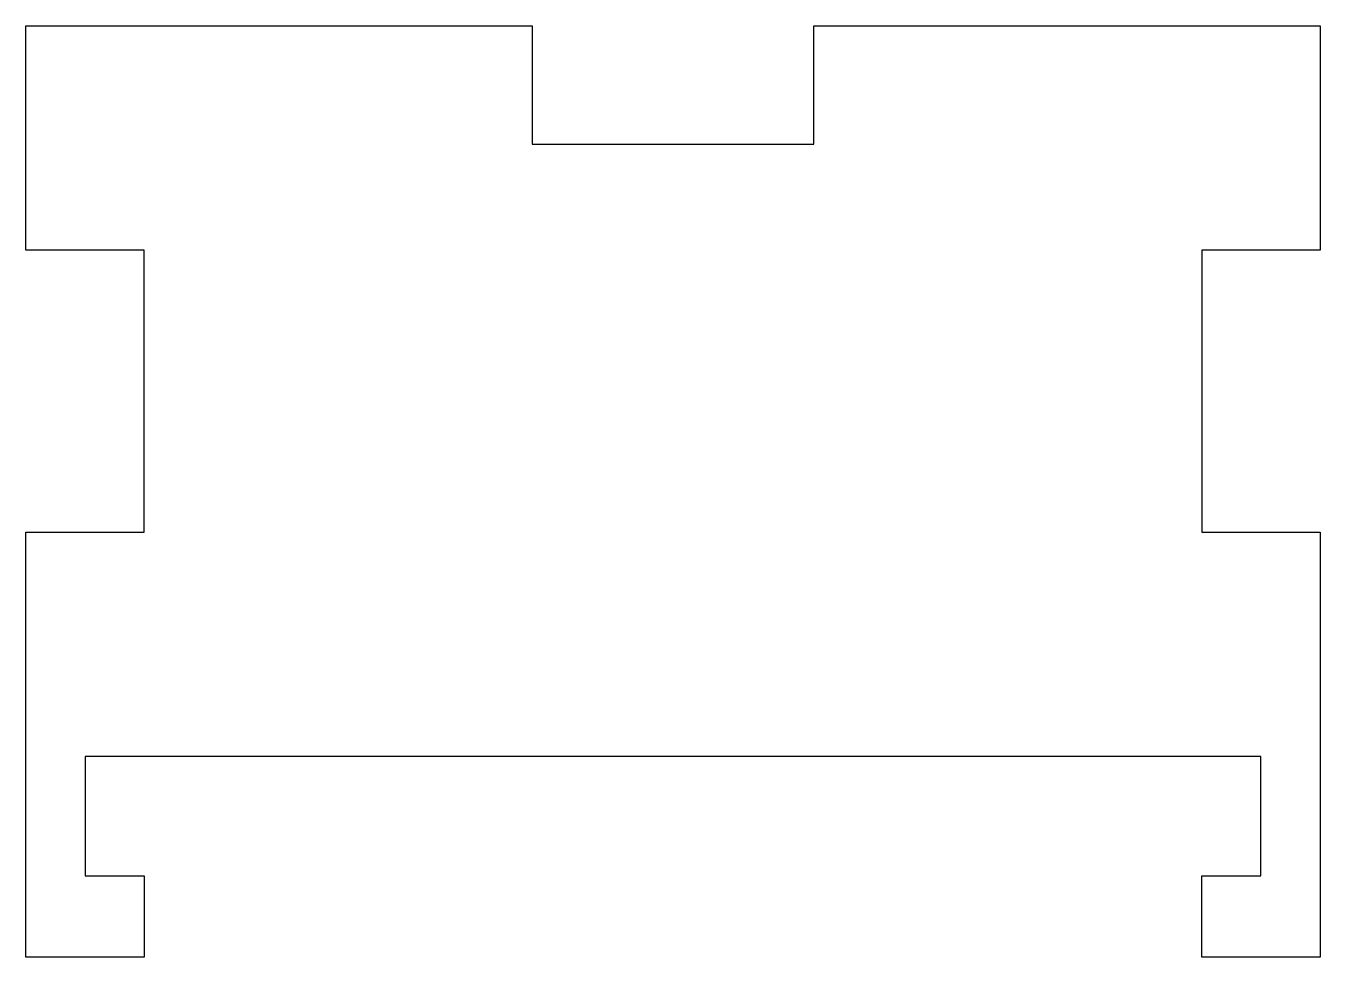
# Model space of a CAD drawing. Header units: inches. Extents: x -1.15 to 1.15, y 0 to 1.65.
import ezdxf

# ---------------------------------------------------------------- set-up
doc = ezdxf.new("R2010")
doc.units = ezdxf.units.IN
doc.layers.get('0').update_dxf_attribs({"linetype": 'CONTINUOUS'})

msp = doc.modelspace()

# ---------------------------------------------------------------- linework, layer by layer
msp.add_lwpolyline([(-0.9375, 0), (-1.1475, 0), (-1.1475, 0.754), (-0.9375, 0.754), (-0.9375, 1.254), (-1.1475, 1.254), (-1.1475, 1.652), (-0.25, 1.652), (-0.25, 1.442), (0.25, 1.442), (0.25, 1.652), (1.1475, 1.652), (1.1475, 1.254), (0.9375, 1.254), (0.9375, 0.754), (1.1475, 0.754), (1.1475, 0), (0.9375, 0), (0.9375, 0.144), (1.0425, 0.144), (1.0425, 0.356), (-1.0425, 0.356), (-1.0425, 0.144), (-0.9375, 0.144)], close=True)

doc.saveas('drawing.dxf')
